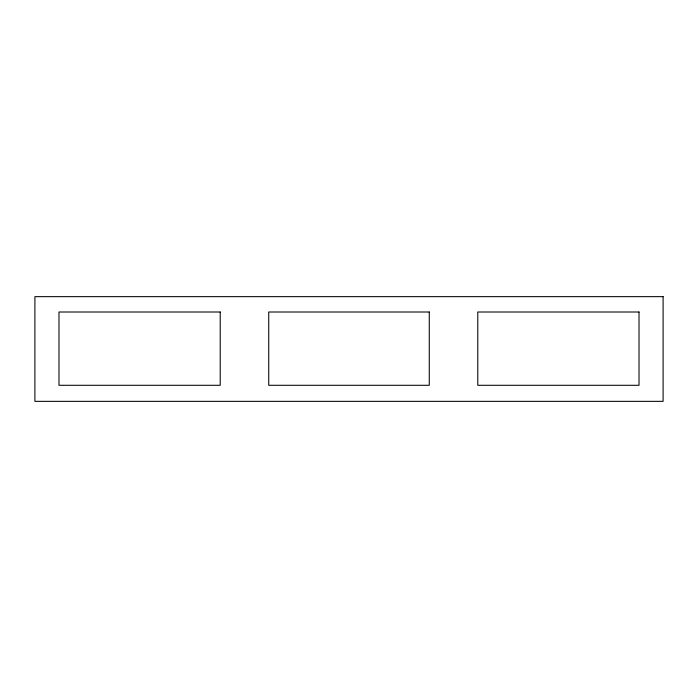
<?xml version="1.0" encoding="UTF-8"?>
<svg xmlns="http://www.w3.org/2000/svg" width="698" height="698" viewBox="0 0 698 698"><rect width="100%" height="100%" fill="white"/><g stroke="black" fill="none" stroke-linecap="round" stroke-linejoin="round"><path stroke-width="1.05" d="M663.1 296.65L34.9 296.65L34.9 401.35L663.1 401.35L663.1 296.65M220.219 312.006L58.981 312.006L58.981 385.296L220.219 385.296L220.219 312.006M429.27 312.006L268.73 312.006L268.73 385.296L429.27 385.296L429.27 312.006M639.019 312.006L477.781 312.006L477.781 385.296L639.019 385.296L639.019 312.006"/></g></svg>
